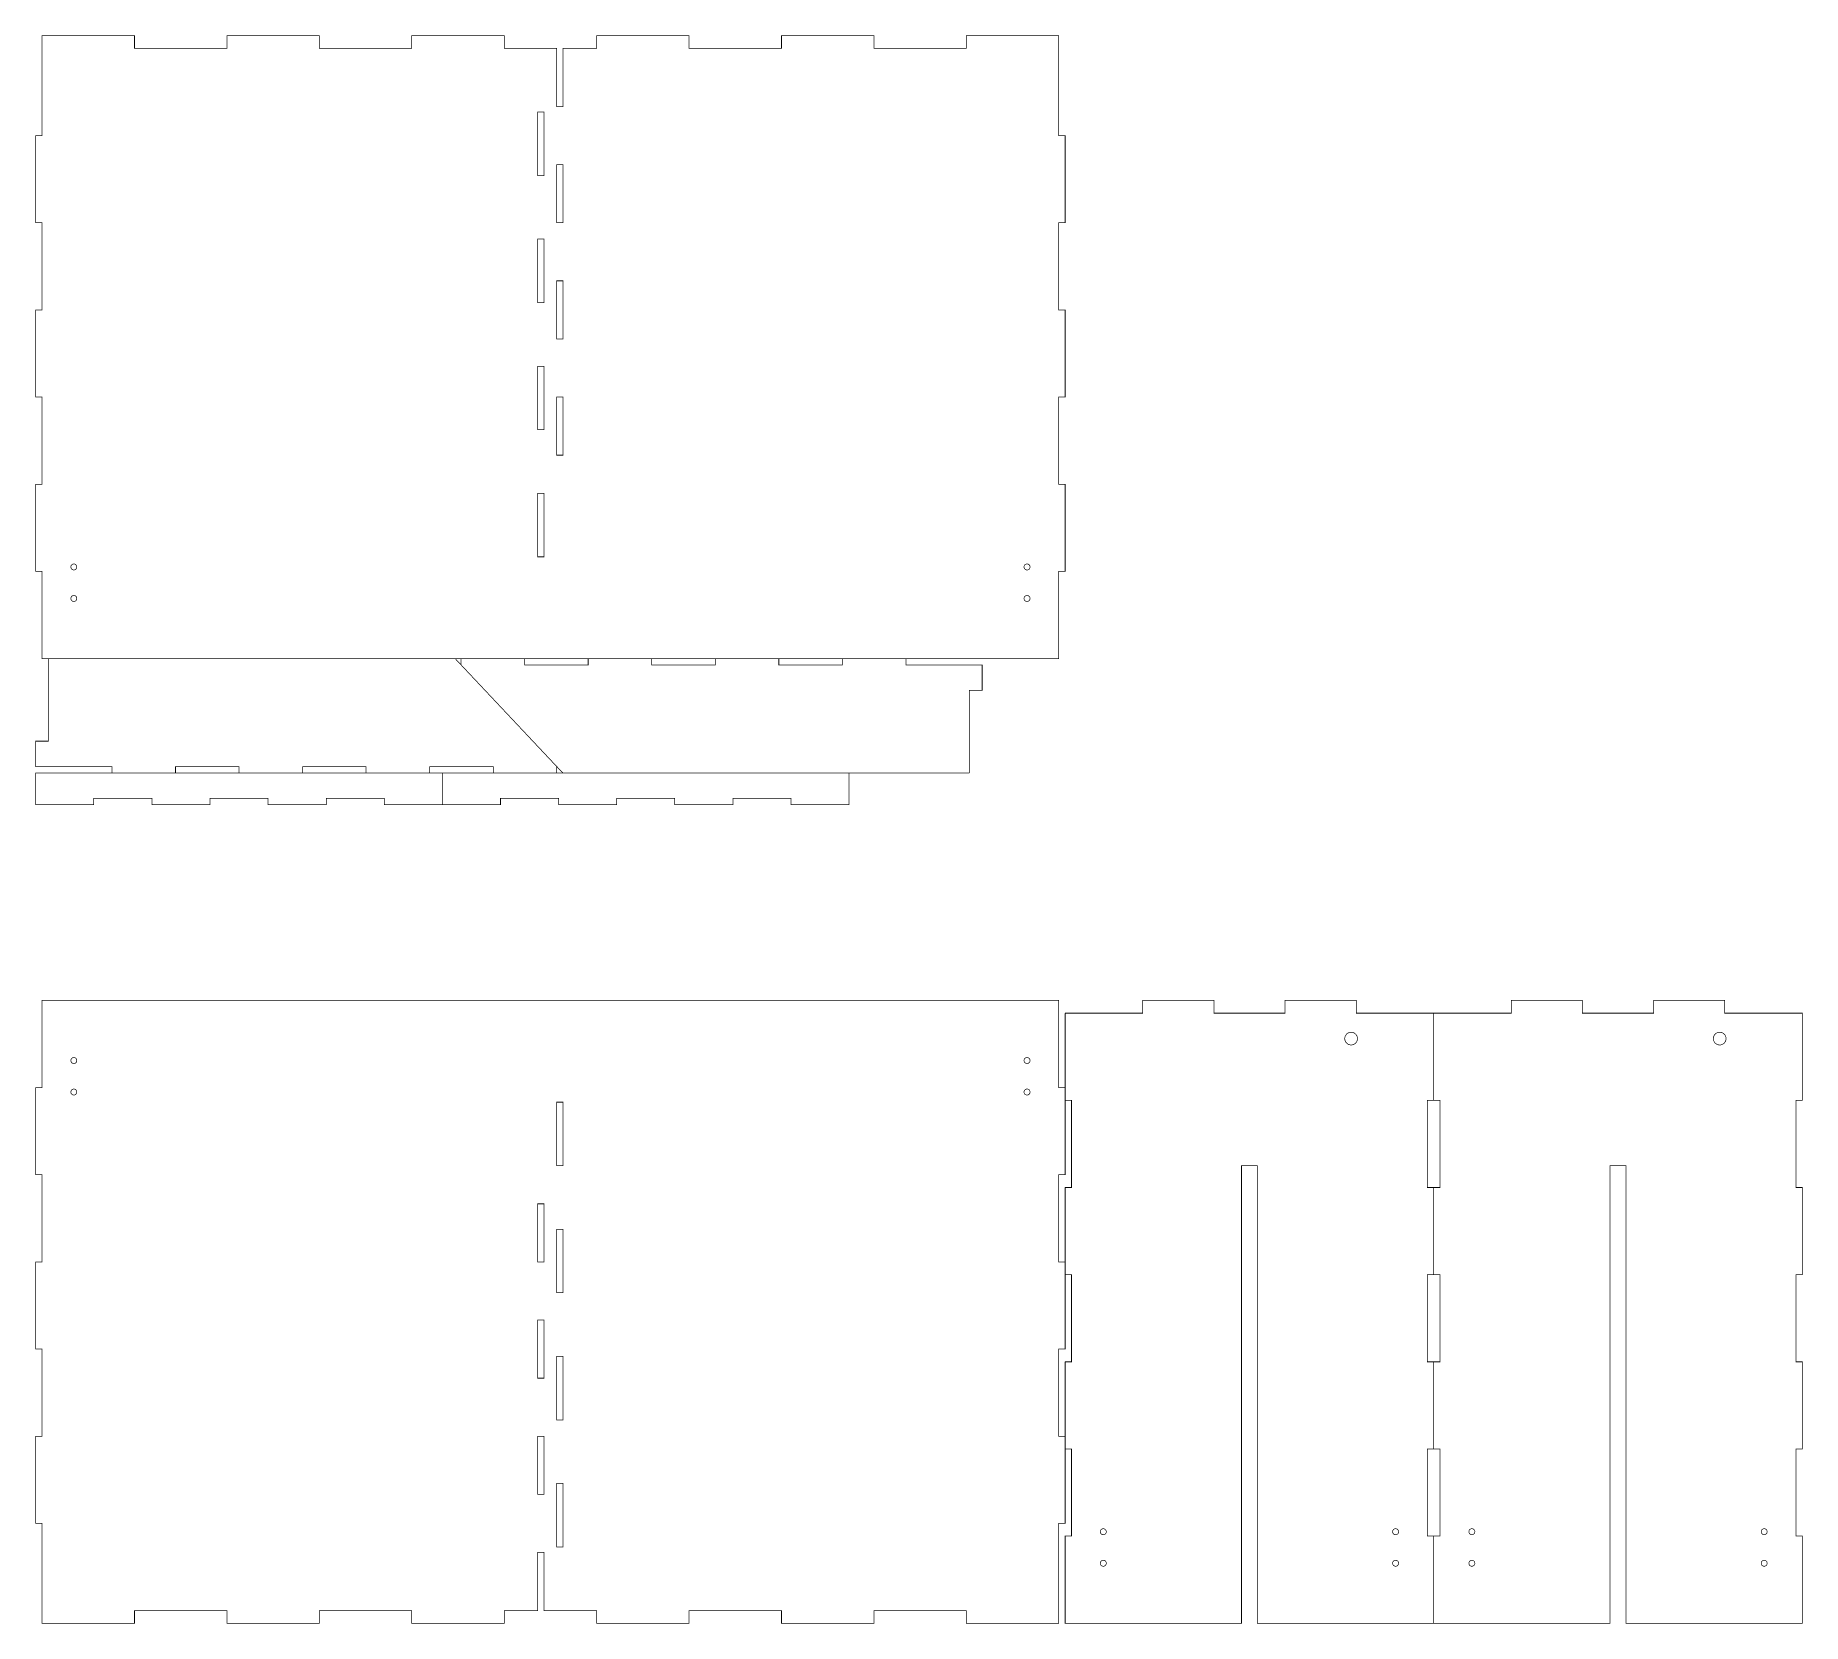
# Model space of a CAD drawing. Extents: x 0 to 883, y 0 to 793.
import ezdxf

# ---------------------------------------------------------------- set-up
doc = ezdxf.new("R2010")
doc.units = 0
doc.layers.get('0').update_dxf_attribs({"linetype": 'CONTINUOUS'})

msp = doc.modelspace()

# ---------------------------------------------------------------- linework, layer by layer
at = {"color": 0}
for points, const_width in [([(260.526, 786.946), (260.526, 757.917), (263.701, 757.917), (263.701, 786.946), (280.443, 786.946), (280.443, 793.296), (326.625, 793.296), (326.625, 786.946), (372.807, 786.946), (372.807, 793.296), (418.989, 793.296), (418.989, 786.946), (465.171, 786.946), (465.171, 793.296), (511.353, 793.296), (511.353, 743.403), (514.528, 743.403), (514.528, 699.86), (511.353, 699.86), (511.353, 656.317), (514.528, 656.317), (514.528, 612.774), (511.353, 612.774), (511.353, 569.231), (514.528, 569.231), (514.528, 525.689), (511.353, 525.689), (511.353, 482.146), (3.3514, 482.146), (3.3514, 525.689), (0.1764, 525.689), (0.1764, 569.231), (3.3514, 569.231), (3.3514, 612.774), (0.1764, 612.774), (0.1764, 656.317), (3.3514, 656.317), (3.3514, 699.86), (0.1764, 699.86), (0.1764, 743.403), (3.3514, 743.403), (3.3514, 793.296), (49.5333, 793.296), (49.5333, 786.946), (95.7151, 786.946), (95.7151, 793.296), (141.897, 793.296), (141.897, 786.946), (188.079, 786.946), (188.079, 793.296), (234.261, 793.296), (234.261, 786.946), (260.526, 786.946)], 0.3528), ([(251.001, 755.196), (254.176, 755.196), (254.176, 723.446), (251.001, 723.446), (251.001, 755.196)], 0.3528), ([(260.526, 728.889), (263.701, 728.889), (263.701, 699.86), (260.526, 699.86), (260.526, 728.889)], 0.3528), ([(251.001, 691.696), (254.176, 691.696), (254.176, 659.946), (251.001, 659.946), (251.001, 691.696)], 0.3528), ([(260.526, 670.832), (263.701, 670.832), (263.701, 641.803), (260.526, 641.803), (260.526, 670.832)], 0.3528), ([(251.001, 628.196), (254.176, 628.196), (254.176, 596.446), (251.001, 596.446), (251.001, 628.196)], 0.3528), ([(260.526, 612.774), (263.701, 612.774), (263.701, 583.746), (260.526, 583.746), (260.526, 612.774)], 0.3528), ([(251.001, 564.696), (254.176, 564.696), (254.176, 532.946), (251.001, 532.946), (251.001, 564.696)], 0.3528), ([(20.7264, 527.896), (20.7264, 527.857), (20.7186, 527.742), (20.696, 527.593), (20.659, 527.45), (20.6085, 527.311), (20.5454, 527.181), (20.4703, 527.057), (20.3839, 526.942), (20.2871, 526.835), (20.1806, 526.738), (20.065, 526.651), (19.9414, 526.576), (19.8103, 526.514), (19.6724, 526.463), (19.5287, 526.426), (19.3797, 526.403), (19.2647, 526.396), (19.2264, 526.396), (19.1881, 526.396), (19.0731, 526.403), (18.9242, 526.426), (18.7803, 526.463), (18.6425, 526.514), (18.5114, 526.576), (18.3876, 526.651), (18.2722, 526.738), (18.1657, 526.835), (18.0689, 526.942), (17.9825, 527.057), (17.9075, 527.181), (17.8443, 527.311), (17.7939, 527.45), (17.7568, 527.593), (17.7342, 527.742), (17.7264, 527.857), (17.7264, 527.896), (17.7264, 527.933), (17.7342, 528.049), (17.7568, 528.197), (17.7939, 528.342), (17.8443, 528.479), (17.9075, 528.61), (17.9825, 528.735), (18.0689, 528.85), (18.1657, 528.956), (18.2722, 529.053), (18.3876, 529.139), (18.5114, 529.214), (18.6425, 529.278), (18.7803, 529.328), (18.9242, 529.365), (19.0731, 529.387), (19.1881, 529.396), (19.2264, 529.396), (19.2647, 529.396), (19.3797, 529.387), (19.5287, 529.365), (19.6724, 529.328), (19.8103, 529.278), (19.9414, 529.214), (20.065, 529.139), (20.1806, 529.053), (20.2871, 528.956), (20.3839, 528.85), (20.4703, 528.735), (20.5454, 528.61), (20.6085, 528.479), (20.659, 528.342), (20.696, 528.197), (20.7186, 528.049), (20.7264, 527.933), (20.7264, 527.896)], 0.3333), ([(496.978, 527.896), (496.978, 527.857), (496.969, 527.742), (496.947, 527.593), (496.91, 527.45), (496.86, 527.311), (496.796, 527.181), (496.721, 527.057), (496.635, 526.942), (496.537, 526.835), (496.432, 526.738), (496.315, 526.651), (496.192, 526.576), (496.061, 526.514), (495.924, 526.463), (495.779, 526.426), (495.631, 526.403), (495.515, 526.396), (495.478, 526.396), (495.439, 526.396), (495.324, 526.403), (495.175, 526.426), (495.031, 526.463), (494.893, 526.514), (494.762, 526.576), (494.639, 526.651), (494.524, 526.738), (494.417, 526.835), (494.319, 526.942), (494.233, 527.057), (494.158, 527.181), (494.094, 527.311), (494.044, 527.45), (494.008, 527.593), (493.985, 527.742), (493.978, 527.857), (493.978, 527.896), (493.978, 527.933), (493.985, 528.049), (494.008, 528.197), (494.044, 528.342), (494.094, 528.479), (494.158, 528.61), (494.233, 528.735), (494.319, 528.85), (494.417, 528.956), (494.524, 529.053), (494.639, 529.139), (494.762, 529.214), (494.893, 529.278), (495.031, 529.328), (495.175, 529.365), (495.324, 529.387), (495.439, 529.396), (495.478, 529.396), (495.515, 529.396), (495.631, 529.387), (495.779, 529.365), (495.924, 529.328), (496.061, 529.278), (496.192, 529.214), (496.315, 529.139), (496.432, 529.053), (496.537, 528.956), (496.635, 528.85), (496.721, 528.735), (496.796, 528.61), (496.86, 528.479), (496.91, 528.342), (496.947, 528.197), (496.969, 528.049), (496.978, 527.933), (496.978, 527.896)], 0.3333), ([(20.7264, 512.146), (20.7264, 512.107), (20.7186, 511.992), (20.696, 511.843), (20.659, 511.7), (20.6085, 511.561), (20.5454, 511.431), (20.4703, 511.307), (20.3839, 511.192), (20.2871, 511.085), (20.1806, 510.988), (20.065, 510.901), (19.9414, 510.826), (19.8103, 510.764), (19.6724, 510.713), (19.5287, 510.676), (19.3797, 510.653), (19.2647, 510.646), (19.2264, 510.646), (19.1881, 510.646), (19.0731, 510.653), (18.9242, 510.676), (18.7803, 510.713), (18.6425, 510.764), (18.5114, 510.826), (18.3876, 510.901), (18.2722, 510.988), (18.1657, 511.085), (18.0689, 511.192), (17.9825, 511.307), (17.9075, 511.431), (17.8443, 511.561), (17.7939, 511.7), (17.7568, 511.843), (17.7342, 511.992), (17.7264, 512.107), (17.7264, 512.146), (17.7264, 512.183), (17.7342, 512.299), (17.7568, 512.447), (17.7939, 512.592), (17.8443, 512.729), (17.9075, 512.86), (17.9825, 512.985), (18.0689, 513.1), (18.1657, 513.206), (18.2722, 513.303), (18.3876, 513.389), (18.5114, 513.464), (18.6425, 513.528), (18.7803, 513.578), (18.9242, 513.615), (19.0731, 513.637), (19.1881, 513.646), (19.2264, 513.646), (19.2647, 513.646), (19.3797, 513.637), (19.5287, 513.615), (19.6724, 513.578), (19.8103, 513.528), (19.9414, 513.464), (20.065, 513.389), (20.1806, 513.303), (20.2871, 513.206), (20.3839, 513.1), (20.4703, 512.985), (20.5454, 512.86), (20.6085, 512.729), (20.659, 512.592), (20.696, 512.447), (20.7186, 512.299), (20.7264, 512.183), (20.7264, 512.146)], 0.3333), ([(496.978, 512.146), (496.978, 512.107), (496.969, 511.992), (496.947, 511.843), (496.91, 511.7), (496.86, 511.561), (496.796, 511.431), (496.721, 511.307), (496.635, 511.192), (496.537, 511.085), (496.432, 510.988), (496.315, 510.901), (496.192, 510.826), (496.061, 510.764), (495.924, 510.713), (495.779, 510.676), (495.631, 510.653), (495.515, 510.646), (495.478, 510.646), (495.439, 510.646), (495.324, 510.653), (495.175, 510.676), (495.031, 510.713), (494.893, 510.764), (494.762, 510.826), (494.639, 510.901), (494.524, 510.988), (494.417, 511.085), (494.319, 511.192), (494.233, 511.307), (494.158, 511.431), (494.094, 511.561), (494.044, 511.7), (494.008, 511.843), (493.985, 511.992), (493.978, 512.107), (493.978, 512.146), (493.978, 512.183), (493.985, 512.299), (494.008, 512.447), (494.044, 512.592), (494.094, 512.729), (494.158, 512.86), (494.233, 512.985), (494.319, 513.1), (494.417, 513.206), (494.524, 513.303), (494.639, 513.389), (494.762, 513.464), (494.893, 513.528), (495.031, 513.578), (495.175, 513.615), (495.324, 513.637), (495.439, 513.646), (495.478, 513.646), (495.515, 513.646), (495.631, 513.637), (495.779, 513.615), (495.924, 513.578), (496.061, 513.528), (496.192, 513.464), (496.315, 513.389), (496.432, 513.303), (496.537, 513.206), (496.635, 513.1), (496.721, 512.985), (496.796, 512.86), (496.86, 512.729), (496.91, 512.592), (496.947, 512.447), (496.969, 512.299), (496.978, 512.183), (496.978, 512.146)], 0.3333), ([(660.578, 292.281), (660.578, 292.2), (660.561, 291.956), (660.512, 291.64), (660.435, 291.336), (660.328, 291.044), (660.194, 290.768), (660.035, 290.506), (659.853, 290.261), (659.647, 290.036), (659.422, 289.831), (659.178, 289.649), (658.915, 289.489), (658.639, 289.356), (658.346, 289.249), (658.042, 289.171), (657.726, 289.122), (657.483, 289.106), (657.403, 289.106), (657.321, 289.106), (657.078, 289.122), (656.762, 289.171), (656.458, 289.249), (656.167, 289.356), (655.889, 289.489), (655.628, 289.649), (655.383, 289.831), (655.157, 290.036), (654.953, 290.261), (654.769, 290.506), (654.611, 290.768), (654.476, 291.044), (654.371, 291.336), (654.292, 291.64), (654.244, 291.956), (654.228, 292.2), (654.228, 292.281), (654.228, 292.362), (654.244, 292.606), (654.292, 292.921), (654.371, 293.225), (654.476, 293.517), (654.611, 293.794), (654.769, 294.056), (654.953, 294.3), (655.157, 294.526), (655.383, 294.731), (655.628, 294.914), (655.889, 295.072), (656.167, 295.207), (656.458, 295.313), (656.762, 295.392), (657.078, 295.439), (657.321, 295.456), (657.403, 295.456), (657.483, 295.456), (657.726, 295.439), (658.042, 295.392), (658.346, 295.313), (658.639, 295.207), (658.915, 295.072), (659.178, 294.914), (659.422, 294.731), (659.647, 294.526), (659.853, 294.3), (660.035, 294.056), (660.194, 293.794), (660.328, 293.517), (660.435, 293.225), (660.512, 292.921), (660.561, 292.606), (660.578, 292.362), (660.578, 292.281)], 0.3333), ([(844.728, 292.281), (844.728, 292.2), (844.711, 291.956), (844.664, 291.64), (844.585, 291.336), (844.478, 291.044), (844.344, 290.768), (844.186, 290.506), (844.003, 290.261), (843.797, 290.036), (843.572, 289.831), (843.328, 289.649), (843.067, 289.489), (842.789, 289.356), (842.497, 289.249), (842.193, 289.171), (841.878, 289.122), (841.633, 289.106), (841.553, 289.106), (841.472, 289.106), (841.228, 289.122), (840.912, 289.171), (840.608, 289.249), (840.317, 289.356), (840.039, 289.489), (839.778, 289.649), (839.533, 289.831), (839.307, 290.036), (839.103, 290.261), (838.919, 290.506), (838.761, 290.768), (838.628, 291.044), (838.521, 291.336), (838.442, 291.64), (838.394, 291.956), (838.378, 292.2), (838.378, 292.281), (838.378, 292.362), (838.394, 292.606), (838.442, 292.921), (838.521, 293.225), (838.628, 293.517), (838.761, 293.794), (838.919, 294.056), (839.103, 294.3), (839.307, 294.526), (839.533, 294.731), (839.778, 294.914), (840.039, 295.072), (840.317, 295.207), (840.608, 295.313), (840.912, 295.392), (841.228, 295.439), (841.472, 295.456), (841.553, 295.456), (841.633, 295.456), (841.878, 295.439), (842.193, 295.392), (842.497, 295.313), (842.789, 295.207), (843.067, 295.072), (843.328, 294.914), (843.572, 294.731), (843.797, 294.526), (844.003, 294.3), (844.186, 294.056), (844.344, 293.794), (844.478, 293.517), (844.585, 293.225), (844.664, 292.921), (844.711, 292.606), (844.728, 292.362), (844.728, 292.281)], 0.3333), ([(20.7264, 281.331), (20.7264, 281.293), (20.7188, 281.178), (20.696, 281.029), (20.659, 280.885), (20.6086, 280.747), (20.5454, 280.615), (20.4703, 280.492), (20.3839, 280.376), (20.2871, 280.269), (20.1806, 280.174), (20.065, 280.088), (19.9414, 280.013), (19.8103, 279.949), (19.6724, 279.899), (19.5287, 279.861), (19.3797, 279.839), (19.2647, 279.831), (19.2264, 279.831), (19.1881, 279.831), (19.0731, 279.839), (18.9242, 279.861), (18.7803, 279.899), (18.6425, 279.949), (18.5114, 280.013), (18.3876, 280.088), (18.2722, 280.174), (18.1657, 280.269), (18.0689, 280.376), (17.9825, 280.492), (17.9075, 280.615), (17.8443, 280.747), (17.7939, 280.885), (17.7568, 281.029), (17.7342, 281.178), (17.7264, 281.293), (17.7264, 281.331), (17.7264, 281.369), (17.7342, 281.485), (17.7568, 281.633), (17.7939, 281.776), (17.8443, 281.915), (17.9075, 282.046), (17.9825, 282.169), (18.0689, 282.285), (18.1657, 282.392), (18.2722, 282.489), (18.3876, 282.575), (18.5114, 282.65), (18.6425, 282.713), (18.7803, 282.764), (18.9242, 282.8), (19.0731, 282.824), (19.1881, 282.831), (19.2264, 282.831), (19.2647, 282.831), (19.3797, 282.824), (19.5287, 282.8), (19.6724, 282.764), (19.8103, 282.713), (19.9414, 282.65), (20.065, 282.575), (20.1806, 282.489), (20.2871, 282.392), (20.3839, 282.285), (20.4703, 282.169), (20.5454, 282.046), (20.6086, 281.915), (20.659, 281.776), (20.696, 281.633), (20.7188, 281.485), (20.7264, 281.369), (20.7264, 281.331)], 0.3333), ([(496.978, 281.331), (496.978, 281.293), (496.969, 281.178), (496.947, 281.029), (496.91, 280.885), (496.86, 280.747), (496.796, 280.615), (496.721, 280.492), (496.635, 280.376), (496.537, 280.269), (496.432, 280.174), (496.315, 280.088), (496.192, 280.013), (496.061, 279.949), (495.924, 279.899), (495.779, 279.861), (495.631, 279.839), (495.515, 279.831), (495.478, 279.831), (495.439, 279.831), (495.324, 279.839), (495.175, 279.861), (495.031, 279.899), (494.893, 279.949), (494.762, 280.013), (494.639, 280.088), (494.524, 280.174), (494.417, 280.269), (494.319, 280.376), (494.233, 280.492), (494.158, 280.615), (494.094, 280.747), (494.044, 280.885), (494.008, 281.029), (493.985, 281.178), (493.978, 281.293), (493.978, 281.331), (493.978, 281.369), (493.985, 281.485), (494.008, 281.633), (494.044, 281.776), (494.094, 281.915), (494.158, 282.046), (494.233, 282.169), (494.319, 282.285), (494.417, 282.392), (494.524, 282.489), (494.639, 282.575), (494.762, 282.65), (494.893, 282.713), (495.031, 282.764), (495.175, 282.8), (495.324, 282.824), (495.439, 282.831), (495.478, 282.831), (495.515, 282.831), (495.631, 282.824), (495.779, 282.8), (495.924, 282.764), (496.061, 282.713), (496.192, 282.65), (496.315, 282.575), (496.432, 282.489), (496.537, 282.392), (496.635, 282.285), (496.721, 282.169), (496.796, 282.046), (496.86, 281.915), (496.91, 281.776), (496.947, 281.633), (496.969, 281.485), (496.978, 281.369), (496.978, 281.331)], 0.3333), ([(20.7264, 265.581), (20.7264, 265.543), (20.7188, 265.428), (20.696, 265.278), (20.659, 265.135), (20.6086, 264.997), (20.5454, 264.865), (20.4703, 264.742), (20.3839, 264.626), (20.2871, 264.519), (20.1806, 264.424), (20.065, 264.338), (19.9414, 264.261), (19.8103, 264.199), (19.6724, 264.149), (19.5287, 264.111), (19.3797, 264.089), (19.2647, 264.081), (19.2264, 264.081), (19.1881, 264.081), (19.0731, 264.089), (18.9242, 264.111), (18.7803, 264.149), (18.6425, 264.199), (18.5114, 264.261), (18.3876, 264.338), (18.2722, 264.424), (18.1657, 264.519), (18.0689, 264.626), (17.9825, 264.742), (17.9075, 264.865), (17.8443, 264.997), (17.7939, 265.135), (17.7568, 265.278), (17.7342, 265.428), (17.7264, 265.543), (17.7264, 265.581), (17.7264, 265.619), (17.7342, 265.735), (17.7568, 265.883), (17.7939, 266.026), (17.8443, 266.165), (17.9075, 266.296), (17.9825, 266.419), (18.0689, 266.535), (18.1657, 266.642), (18.2722, 266.739), (18.3876, 266.825), (18.5114, 266.9), (18.6425, 266.963), (18.7803, 267.014), (18.9242, 267.05), (19.0731, 267.074), (19.1881, 267.081), (19.2264, 267.081), (19.2647, 267.081), (19.3797, 267.074), (19.5287, 267.05), (19.6724, 267.014), (19.8103, 266.963), (19.9414, 266.9), (20.065, 266.825), (20.1806, 266.739), (20.2871, 266.642), (20.3839, 266.535), (20.4703, 266.419), (20.5454, 266.296), (20.6086, 266.165), (20.659, 266.026), (20.696, 265.883), (20.7188, 265.735), (20.7264, 265.619), (20.7264, 265.581)], 0.3333), ([(496.978, 265.581), (496.978, 265.543), (496.969, 265.428), (496.947, 265.278), (496.91, 265.135), (496.86, 264.997), (496.796, 264.865), (496.721, 264.742), (496.635, 264.626), (496.537, 264.519), (496.432, 264.424), (496.315, 264.338), (496.192, 264.261), (496.061, 264.199), (495.924, 264.149), (495.779, 264.111), (495.631, 264.089), (495.515, 264.081), (495.478, 264.081), (495.439, 264.081), (495.324, 264.089), (495.175, 264.111), (495.031, 264.149), (494.893, 264.199), (494.762, 264.261), (494.639, 264.338), (494.524, 264.424), (494.417, 264.519), (494.319, 264.626), (494.233, 264.742), (494.158, 264.865), (494.094, 264.997), (494.044, 265.135), (494.008, 265.278), (493.985, 265.428), (493.978, 265.543), (493.978, 265.581), (493.978, 265.619), (493.985, 265.735), (494.008, 265.883), (494.044, 266.026), (494.094, 266.165), (494.158, 266.296), (494.233, 266.419), (494.319, 266.535), (494.417, 266.642), (494.524, 266.739), (494.639, 266.825), (494.762, 266.9), (494.893, 266.963), (495.031, 267.014), (495.175, 267.05), (495.324, 267.074), (495.439, 267.081), (495.478, 267.081), (495.515, 267.081), (495.631, 267.074), (495.779, 267.05), (495.924, 267.014), (496.061, 266.963), (496.192, 266.9), (496.315, 266.825), (496.432, 266.739), (496.537, 266.642), (496.635, 266.535), (496.721, 266.419), (496.796, 266.296), (496.86, 266.165), (496.91, 266.026), (496.947, 265.883), (496.969, 265.735), (496.978, 265.619), (496.978, 265.581)], 0.3333), ([(260.526, 260.531), (263.701, 260.531), (263.701, 228.781), (260.526, 228.781), (260.526, 260.531)], 0.3528), ([(251.001, 209.731), (254.176, 209.731), (254.176, 180.701), (251.001, 180.701), (251.001, 209.731)], 0.3528), ([(260.526, 197.031), (263.701, 197.031), (263.701, 165.281), (260.526, 165.281), (260.526, 197.031)], 0.3528), ([(251.001, 151.674), (254.176, 151.674), (254.176, 122.645), (251.001, 122.645), (251.001, 151.674)], 0.3528), ([(260.526, 133.531), (263.701, 133.531), (263.701, 101.781), (260.526, 101.781), (260.526, 133.531)], 0.3528), ([(251.001, 93.6161), (254.176, 93.6161), (254.176, 64.5875), (251.001, 64.5875), (251.001, 93.6161)], 0.3528), ([(260.526, 70.0304), (263.701, 70.0304), (263.701, 38.2804), (260.526, 38.2804), (260.526, 70.0304)], 0.3528), ([(535.078, 45.9304), (535.078, 45.8921), (535.069, 45.7771), (535.047, 45.6281), (535.01, 45.4844), (534.96, 45.3465), (534.896, 45.2154), (534.821, 45.0918), (534.735, 44.9763), (534.637, 44.8697), (534.532, 44.7729), (534.415, 44.6865), (534.292, 44.6114), (534.161, 44.5483), (534.024, 44.4978), (533.879, 44.4608), (533.731, 44.4382), (533.615, 44.4304), (533.578, 44.4304), (533.539, 44.4304), (533.424, 44.4382), (533.275, 44.4608), (533.131, 44.4978), (532.993, 44.5483), (532.863, 44.6114), (532.739, 44.6865), (532.624, 44.7729), (532.517, 44.8697), (532.419, 44.9763), (532.333, 45.0918), (532.258, 45.2154), (532.194, 45.3465), (532.144, 45.4844), (532.108, 45.6281), (532.085, 45.7771), (532.078, 45.8921), (532.078, 45.9304), (532.078, 45.9688), (532.085, 46.0838), (532.108, 46.2326), (532.144, 46.3765), (532.194, 46.5143), (532.258, 46.6454), (532.333, 46.7692), (532.419, 46.8846), (532.517, 46.9911), (532.624, 47.0879), (532.739, 47.1743), (532.863, 47.2493), (532.993, 47.3125), (533.131, 47.3629), (533.275, 47.4), (533.424, 47.4226), (533.539, 47.4304), (533.578, 47.4304), (533.615, 47.4304), (533.731, 47.4226), (533.879, 47.4), (534.024, 47.3629), (534.161, 47.3125), (534.292, 47.2493), (534.415, 47.1743), (534.532, 47.0879), (534.637, 46.9911), (534.735, 46.8846), (534.821, 46.7692), (534.896, 46.6454), (534.96, 46.5143), (535.01, 46.3765), (535.047, 46.2326), (535.069, 46.0838), (535.078, 45.9688), (535.078, 45.9304)], 0.3333), ([(681.128, 45.9304), (681.128, 45.8921), (681.119, 45.7771), (681.097, 45.6281), (681.06, 45.4844), (681.01, 45.3465), (680.946, 45.2154), (680.871, 45.0918), (680.785, 44.9763), (680.688, 44.8697), (680.582, 44.7729), (680.467, 44.6865), (680.343, 44.6114), (680.211, 44.5483), (680.074, 44.4978), (679.929, 44.4608), (679.781, 44.4382), (679.665, 44.4304), (679.628, 44.4304), (679.589, 44.4304), (679.474, 44.4382), (679.325, 44.4608), (679.182, 44.4978), (679.043, 44.5483), (678.912, 44.6114), (678.789, 44.6865), (678.674, 44.7729), (678.567, 44.8697), (678.469, 44.9763), (678.383, 45.0918), (678.308, 45.2154), (678.246, 45.3465), (678.194, 45.4844), (678.158, 45.6281), (678.135, 45.7771), (678.128, 45.8921), (678.128, 45.9304), (678.128, 45.9688), (678.135, 46.0838), (678.158, 46.2326), (678.194, 46.3765), (678.246, 46.5143), (678.308, 46.6454), (678.383, 46.7692), (678.469, 46.8846), (678.567, 46.9911), (678.674, 47.0879), (678.789, 47.1743), (678.912, 47.2493), (679.043, 47.3125), (679.182, 47.3629), (679.325, 47.4), (679.474, 47.4226), (679.589, 47.4304), (679.628, 47.4304), (679.665, 47.4304), (679.781, 47.4226), (679.929, 47.4), (680.074, 47.3629), (680.211, 47.3125), (680.343, 47.2493), (680.467, 47.1743), (680.582, 47.0879), (680.688, 46.9911), (680.785, 46.8846), (680.871, 46.7692), (680.946, 46.6454), (681.01, 46.5143), (681.06, 46.3765), (681.097, 46.2326), (681.119, 46.0838), (681.128, 45.9688), (681.128, 45.9304)], 0.3333), ([(719.228, 45.9304), (719.228, 45.8921), (719.219, 45.7771), (719.197, 45.6281), (719.16, 45.4844), (719.11, 45.3465), (719.046, 45.2154), (718.971, 45.0918), (718.885, 44.9763), (718.787, 44.8697), (718.682, 44.7729), (718.567, 44.6865), (718.443, 44.6114), (718.311, 44.5483), (718.174, 44.4978), (718.029, 44.4608), (717.881, 44.4382), (717.765, 44.4304), (717.728, 44.4304), (717.689, 44.4304), (717.574, 44.4382), (717.425, 44.4608), (717.282, 44.4978), (717.143, 44.5483), (717.012, 44.6114), (716.889, 44.6865), (716.774, 44.7729), (716.667, 44.8697), (716.569, 44.9763), (716.483, 45.0918), (716.408, 45.2154), (716.346, 45.3465), (716.294, 45.4844), (716.258, 45.6281), (716.235, 45.7771), (716.228, 45.8921), (716.228, 45.9304), (716.228, 45.9688), (716.235, 46.0838), (716.258, 46.2326), (716.294, 46.3765), (716.346, 46.5143), (716.408, 46.6454), (716.483, 46.7692), (716.569, 46.8846), (716.667, 46.9911), (716.774, 47.0879), (716.889, 47.1743), (717.012, 47.2493), (717.143, 47.3125), (717.282, 47.3629), (717.425, 47.4), (717.574, 47.4226), (717.689, 47.4304), (717.728, 47.4304), (717.765, 47.4304), (717.881, 47.4226), (718.029, 47.4), (718.174, 47.3629), (718.311, 47.3125), (718.443, 47.2493), (718.567, 47.1743), (718.682, 47.0879), (718.787, 46.9911), (718.885, 46.8846), (718.971, 46.7692), (719.046, 46.6454), (719.11, 46.5143), (719.16, 46.3765), (719.197, 46.2326), (719.219, 46.0838), (719.228, 45.9688), (719.228, 45.9304)], 0.3333), ([(865.278, 45.9304), (865.278, 45.8921), (865.269, 45.7771), (865.247, 45.6281), (865.21, 45.4844), (865.16, 45.3465), (865.097, 45.2154), (865.022, 45.0918), (864.935, 44.9763), (864.839, 44.8697), (864.732, 44.7729), (864.617, 44.6865), (864.493, 44.6114), (864.361, 44.5483), (864.224, 44.4978), (864.081, 44.4608), (863.931, 44.4382), (863.817, 44.4304), (863.778, 44.4304), (863.739, 44.4304), (863.625, 44.4382), (863.475, 44.4608), (863.332, 44.4978), (863.194, 44.5483), (863.063, 44.6114), (862.939, 44.6865), (862.824, 44.7729), (862.717, 44.8697), (862.621, 44.9763), (862.533, 45.0918), (862.458, 45.2154), (862.396, 45.3465), (862.346, 45.4844), (862.308, 45.6281), (862.286, 45.7771), (862.278, 45.8921), (862.278, 45.9304), (862.278, 45.9688), (862.286, 46.0838), (862.308, 46.2326), (862.346, 46.3765), (862.396, 46.5143), (862.458, 46.6454), (862.533, 46.7692), (862.621, 46.8846), (862.717, 46.9911), (862.824, 47.0879), (862.939, 47.1743), (863.063, 47.2493), (863.194, 47.3125), (863.332, 47.3629), (863.475, 47.4), (863.625, 47.4226), (863.739, 47.4304), (863.778, 47.4304), (863.817, 47.4304), (863.931, 47.4226), (864.081, 47.4), (864.224, 47.3629), (864.361, 47.3125), (864.493, 47.2493), (864.617, 47.1743), (864.732, 47.0879), (864.839, 46.9911), (864.935, 46.8846), (865.022, 46.7692), (865.097, 46.6454), (865.16, 46.5143), (865.21, 46.3765), (865.247, 46.2326), (865.269, 46.0838), (865.278, 45.9688), (865.278, 45.9304)], 0.3333), ([(535.078, 30.1803), (535.078, 30.1421), (535.069, 30.0271), (535.047, 29.8781), (535.01, 29.7343), (534.96, 29.5965), (534.896, 29.4654), (534.821, 29.3417), (534.735, 29.2263), (534.637, 29.1197), (534.532, 29.0229), (534.415, 28.9365), (534.292, 28.8614), (534.161, 28.7982), (534.024, 28.7478), (533.879, 28.7108), (533.731, 28.6881), (533.615, 28.6803), (533.578, 28.6803), (533.539, 28.6803), (533.424, 28.6881), (533.275, 28.7108), (533.131, 28.7478), (532.993, 28.7982), (532.863, 28.8614), (532.739, 28.9365), (532.624, 29.0229), (532.517, 29.1197), (532.419, 29.2263), (532.333, 29.3417), (532.258, 29.4654), (532.194, 29.5965), (532.144, 29.7343), (532.108, 29.8781), (532.085, 30.0271), (532.078, 30.1421), (532.078, 30.1803), (532.078, 30.2188), (532.085, 30.3338), (532.108, 30.4826), (532.144, 30.6264), (532.194, 30.7643), (532.258, 30.8953), (532.333, 31.019), (532.419, 31.1344), (532.517, 31.2411), (532.624, 31.3378), (532.739, 31.4242), (532.863, 31.4993), (532.993, 31.5625), (533.131, 31.6129), (533.275, 31.6499), (533.424, 31.6726), (533.539, 31.6803), (533.578, 31.6803), (533.615, 31.6803), (533.731, 31.6726), (533.879, 31.6499), (534.024, 31.6129), (534.161, 31.5625), (534.292, 31.4993), (534.415, 31.4242), (534.532, 31.3378), (534.637, 31.2411), (534.735, 31.1344), (534.821, 31.019), (534.896, 30.8953), (534.96, 30.7643), (535.01, 30.6264), (535.047, 30.4826), (535.069, 30.3338), (535.078, 30.2188), (535.078, 30.1803)], 0.3333), ([(681.128, 30.1803), (681.128, 30.1421), (681.119, 30.0271), (681.097, 29.8781), (681.06, 29.7343), (681.01, 29.5965), (680.946, 29.4654), (680.871, 29.3417), (680.785, 29.2263), (680.688, 29.1197), (680.582, 29.0229), (680.467, 28.9365), (680.343, 28.8614), (680.211, 28.7982), (680.074, 28.7478), (679.929, 28.7108), (679.781, 28.6881), (679.665, 28.6803), (679.628, 28.6803), (679.589, 28.6803), (679.474, 28.6881), (679.325, 28.7108), (679.182, 28.7478), (679.043, 28.7982), (678.912, 28.8614), (678.789, 28.9365), (678.674, 29.0229), (678.567, 29.1197), (678.469, 29.2263), (678.383, 29.3417), (678.308, 29.4654), (678.246, 29.5965), (678.194, 29.7343), (678.158, 29.8781), (678.135, 30.0271), (678.128, 30.1421), (678.128, 30.1803), (678.128, 30.2188), (678.135, 30.3338), (678.158, 30.4826), (678.194, 30.6264), (678.246, 30.7643), (678.308, 30.8953), (678.383, 31.019), (678.469, 31.1344), (678.567, 31.2411), (678.674, 31.3378), (678.789, 31.4242), (678.912, 31.4993), (679.043, 31.5625), (679.182, 31.6129), (679.325, 31.6499), (679.474, 31.6726), (679.589, 31.6803), (679.628, 31.6803), (679.665, 31.6803), (679.781, 31.6726), (679.929, 31.6499), (680.074, 31.6129), (680.211, 31.5625), (680.343, 31.4993), (680.467, 31.4242), (680.582, 31.3378), (680.688, 31.2411), (680.785, 31.1344), (680.871, 31.019), (680.946, 30.8953), (681.01, 30.7643), (681.06, 30.6264), (681.097, 30.4826), (681.119, 30.3338), (681.128, 30.2188), (681.128, 30.1803)], 0.3333), ([(719.228, 30.1803), (719.228, 30.1421), (719.219, 30.0271), (719.197, 29.8781), (719.16, 29.7343), (719.11, 29.5965), (719.046, 29.4654), (718.971, 29.3417), (718.885, 29.2263), (718.787, 29.1197), (718.682, 29.0229), (718.567, 28.9365), (718.443, 28.8614), (718.311, 28.7982), (718.174, 28.7478), (718.029, 28.7108), (717.881, 28.6881), (717.765, 28.6803), (717.728, 28.6803), (717.689, 28.6803), (717.574, 28.6881), (717.425, 28.7108), (717.282, 28.7478), (717.143, 28.7982), (717.012, 28.8614), (716.889, 28.9365), (716.774, 29.0229), (716.667, 29.1197), (716.569, 29.2263), (716.483, 29.3417), (716.408, 29.4654), (716.346, 29.5965), (716.294, 29.7343), (716.258, 29.8781), (716.235, 30.0271), (716.228, 30.1421), (716.228, 30.1803), (716.228, 30.2188), (716.235, 30.3338), (716.258, 30.4826), (716.294, 30.6264), (716.346, 30.7643), (716.408, 30.8953), (716.483, 31.019), (716.569, 31.1344), (716.667, 31.2411), (716.774, 31.3378), (716.889, 31.4242), (717.012, 31.4993), (717.143, 31.5625), (717.282, 31.6129), (717.425, 31.6499), (717.574, 31.6726), (717.689, 31.6803), (717.728, 31.6803), (717.765, 31.6803), (717.881, 31.6726), (718.029, 31.6499), (718.174, 31.6129), (718.311, 31.5625), (718.443, 31.4993), (718.567, 31.4242), (718.682, 31.3378), (718.787, 31.2411), (718.885, 31.1344), (718.971, 31.019), (719.046, 30.8953), (719.11, 30.7643), (719.16, 30.6264), (719.197, 30.4826), (719.219, 30.3338), (719.228, 30.2188), (719.228, 30.1803)], 0.3333), ([(865.278, 30.1803), (865.278, 30.1421), (865.269, 30.0271), (865.247, 29.8781), (865.21, 29.7343), (865.16, 29.5965), (865.097, 29.4654), (865.022, 29.3417), (864.935, 29.2263), (864.839, 29.1197), (864.732, 29.0229), (864.617, 28.9365), (864.493, 28.8614), (864.361, 28.7982), (864.224, 28.7478), (864.081, 28.7108), (863.931, 28.6881), (863.817, 28.6803), (863.778, 28.6803), (863.739, 28.6803), (863.625, 28.6881), (863.475, 28.7108), (863.332, 28.7478), (863.194, 28.7982), (863.063, 28.8614), (862.939, 28.9365), (862.824, 29.0229), (862.717, 29.1197), (862.621, 29.2263), (862.533, 29.3417), (862.458, 29.4654), (862.396, 29.5965), (862.346, 29.7343), (862.308, 29.8781), (862.286, 30.0271), (862.278, 30.1421), (862.278, 30.1803), (862.278, 30.2188), (862.286, 30.3338), (862.308, 30.4826), (862.346, 30.6264), (862.396, 30.7643), (862.458, 30.8953), (862.533, 31.019), (862.621, 31.1344), (862.717, 31.2411), (862.824, 31.3378), (862.939, 31.4242), (863.063, 31.4993), (863.194, 31.5625), (863.332, 31.6129), (863.475, 31.6499), (863.625, 31.6726), (863.739, 31.6803), (863.778, 31.6803), (863.817, 31.6803), (863.931, 31.6726), (864.081, 31.6499), (864.224, 31.6129), (864.361, 31.5625), (864.493, 31.4993), (864.617, 31.4242), (864.732, 31.3378), (864.839, 31.2411), (864.935, 31.1344), (865.022, 31.019), (865.097, 30.8953), (865.16, 30.7643), (865.21, 30.6264), (865.247, 30.4826), (865.269, 30.3338), (865.278, 30.2188), (865.278, 30.1803)], 0.3333)]:
    msp.add_lwpolyline(points, close=True, dxfattribs=dict(at, const_width=const_width))
at = {"color": 0, "const_width": 0.3528}
for points in [[(6.5264, 482.146), (6.5264, 440.871), (0.1764, 440.871), (0.1764, 428.171), (38.2765, 428.171), (38.2765, 424.996)], [(209.726, 482.146), (263.515, 424.996)], [(212.715, 482.146), (212.715, 478.971)], [(276.215, 482.146), (276.215, 478.971), (244.465, 478.971), (244.465, 482.146)], [(307.965, 482.146), (307.965, 478.971), (339.715, 478.971), (339.715, 482.146)], [(403.215, 482.146), (403.215, 478.971), (371.465, 478.971), (371.465, 482.146)], [(466.715, 424.996), (466.715, 466.271), (473.065, 466.271), (473.065, 478.971), (434.965, 478.971), (434.965, 482.146)], [(203.376, 424.996), (203.376, 409.121), (174.349, 409.121), (174.349, 412.296), (145.319, 412.296), (145.319, 409.121), (116.291, 409.121), (116.291, 412.296), (87.2622, 412.296), (87.2622, 409.121), (58.2336, 409.121), (58.2336, 412.296), (29.205, 412.296), (29.205, 409.121), (0.1764, 409.121), (0.1764, 424.996), (466.715, 424.996)], [(70.0265, 424.996), (70.0265, 428.171), (101.777, 428.171), (101.777, 424.996)], [(165.276, 424.996), (165.276, 428.171), (133.527, 428.171), (133.527, 424.996)], [(197.026, 424.996), (197.026, 428.171), (228.776, 428.171), (228.776, 424.996)], [(203.376, 409.121), (232.406, 409.121), (232.406, 412.296), (261.433, 412.296), (261.433, 409.121), (290.463, 409.121), (290.463, 412.296), (319.492, 412.296), (319.492, 409.121), (348.519, 409.121), (348.519, 412.296), (377.549, 412.296), (377.549, 409.121), (406.576, 409.121), (406.576, 424.996)], [(260.526, 424.996), (260.526, 428.171)], [(514.528, 267.787), (511.353, 267.787), (511.353, 311.331), (3.3514, 311.331), (3.3514, 267.787), (0.1764, 267.787), (0.1764, 224.244), (3.3514, 224.244), (3.3514, 180.701), (0.1764, 180.701), (0.1764, 137.159), (3.3514, 137.159), (3.3514, 93.6161), (0.1764, 93.6161), (0.1764, 50.0732), (3.3514, 50.0732), (3.3514, 0.1803), (49.5333, 0.1803), (49.5333, 6.5303), (95.7151, 6.5303), (95.7151, 0.1803), (141.897, 0.1803), (141.897, 6.5303), (188.079, 6.5303), (188.079, 0.1803), (234.261, 0.1803), (234.261, 6.5303), (251.001, 6.5303), (251.001, 35.5589), (254.176, 35.5589), (254.176, 6.5303), (280.443, 6.5303), (280.443, 0.1803), (326.625, 0.1803), (326.625, 6.5303), (372.807, 6.5303), (372.807, 0.1803), (418.989, 0.1803), (418.989, 6.5303), (465.171, 6.5303), (465.171, 0.1803), (511.353, 0.1803), (511.353, 50.0732), (514.528, 50.0732), (514.528, 130.809)], [(514.528, 304.981), (553.262, 304.981), (553.262, 311.331), (588.822, 311.331), (588.822, 304.981), (624.382, 304.981), (624.382, 311.331), (659.943, 311.331), (659.943, 304.981), (737.412, 304.981), (737.412, 311.331), (772.972, 311.331), (772.972, 304.981), (808.533, 304.981), (808.533, 311.331), (844.093, 311.331), (844.093, 304.981), (882.828, 304.981), (882.828, 261.438), (879.653, 261.438), (879.653, 217.894), (882.828, 217.894), (882.828, 174.351), (879.653, 174.351), (879.653, 130.809), (882.828, 130.809), (882.828, 87.2661), (879.653, 87.2661), (879.653, 43.7232), (882.828, 43.7232), (882.828, 0.1803), (794.721, 0.1803), (794.721, 228.781), (786.783, 228.781), (786.783, 0.1803), (698.678, 0.1803)], [(514.528, 180.701), (511.353, 180.701), (511.353, 224.244), (514.528, 224.244), (514.528, 304.981)], [(698.678, 304.981), (698.678, 261.438), (695.503, 261.438), (695.503, 217.894), (698.678, 217.894), (698.678, 174.351), (695.503, 174.351), (695.503, 130.809), (698.678, 130.809), (698.678, 87.2661), (695.503, 87.2661), (695.503, 43.7232), (698.678, 43.7232), (698.678, 0.1803), (610.571, 0.1803), (610.571, 228.781), (602.633, 228.781), (602.633, 0.1803), (514.528, 0.1803), (514.528, 43.7232), (517.703, 43.7232), (517.703, 87.2661), (514.528, 87.2661)], [(514.528, 261.438), (517.703, 261.438), (517.703, 217.894), (514.528, 217.894)], [(698.678, 261.438), (701.853, 261.438), (701.853, 217.894), (698.678, 217.894)], [(514.528, 93.6161), (511.353, 93.6161), (511.353, 137.159), (514.528, 137.159), (514.528, 217.894)], [(514.528, 174.351), (517.703, 174.351), (517.703, 130.809), (514.528, 130.809)], [(698.678, 174.351), (701.853, 174.351), (701.853, 130.809), (698.678, 130.809)], [(698.678, 87.2661), (701.853, 87.2661), (701.853, 43.7232), (698.678, 43.7232)]]:
    msp.add_lwpolyline(points, dxfattribs=at)

doc.saveas('drawing.dxf')
